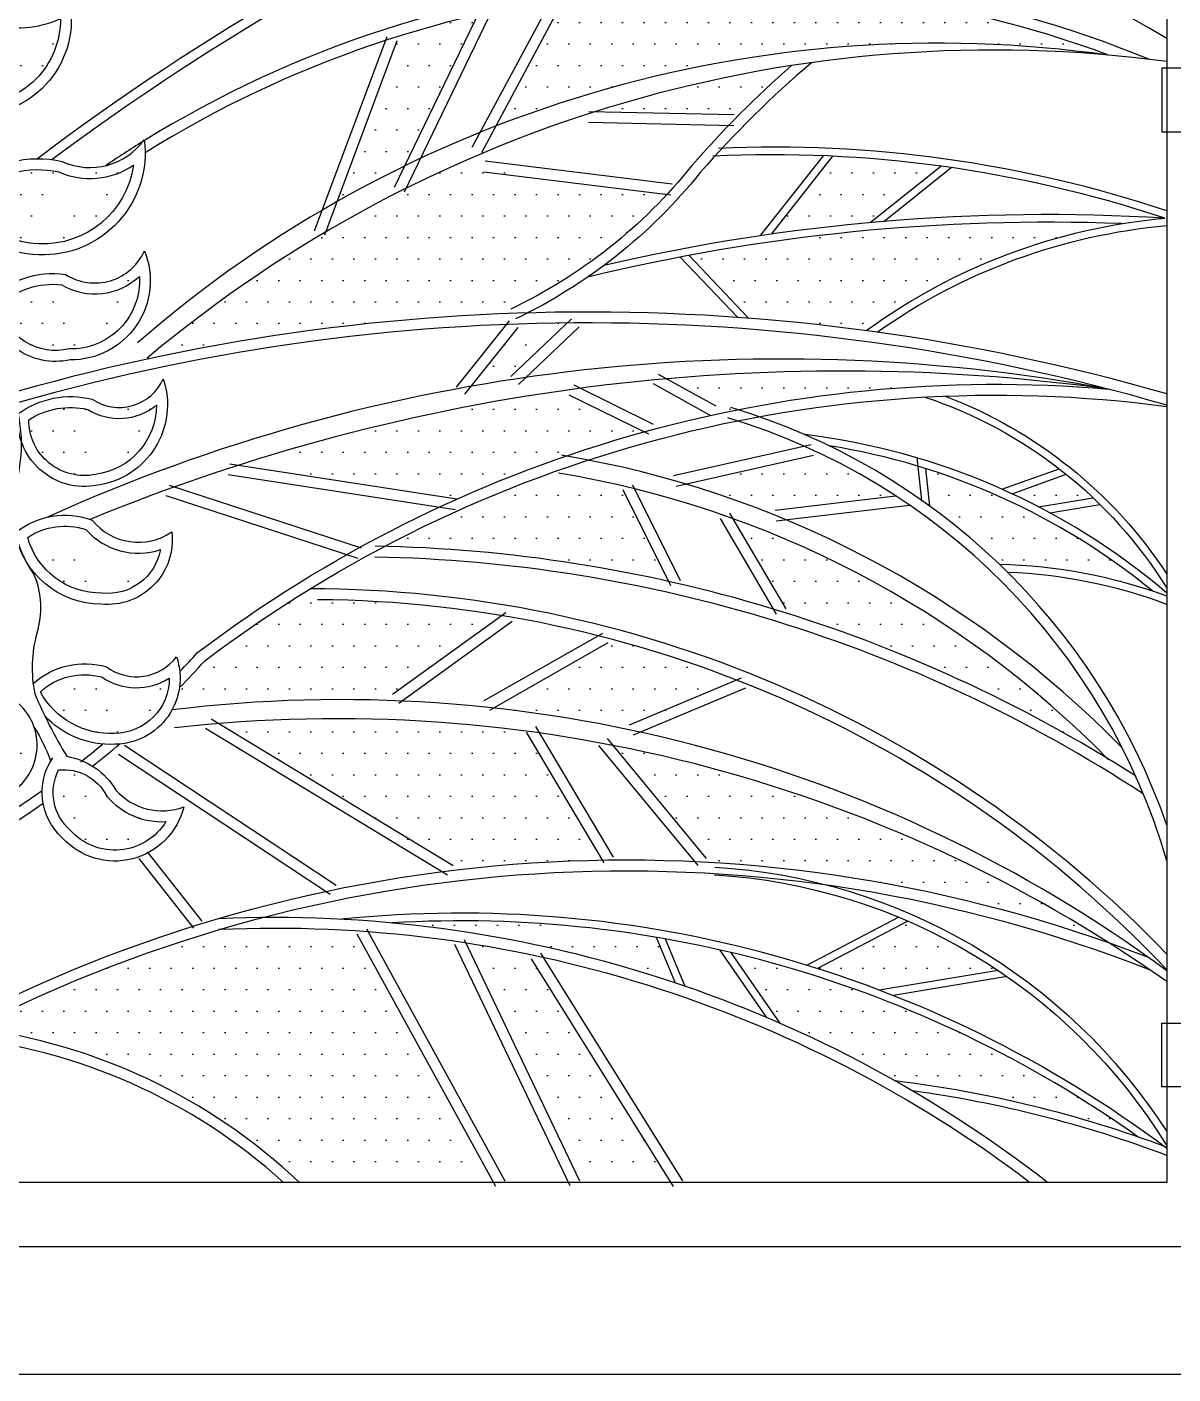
# Model space of a CAD drawing. Extents: x -6708 to 51378, y -17661 to 34250.
# Drawn here: x 30414 to 31314, y -17618 to -16560 of the extents above; entities that cross this region are included whole.
import ezdxf

# ---------------------------------------------------------------- set-up
doc = ezdxf.new("R2010")
doc.units = 0
doc.header["$LTSCALE"] = 5
doc.header["$MEASUREMENT"] = 0
for name, color, linetype in [('0-BCA', 33, 'CONTINUOUS'), ('1', 1, 'CONTINUOUS'), ('LEAF', 2, 'CONTINUOUS'), ('MET', 2, 'CONTINUOUS')]:
    doc.layers.add(name, color=color, linetype=linetype)
pattern_1 = [(0, (0, -13080.158), (8.4375, 16.875), [0, -16.875])]
pattern_2 = [(180, (59217.37, -13080.158), (-8.4375, 16.875), [0, -16.875])]

msp = doc.modelspace()

# ---------------------------------------------------------------- hatches: boundary and pattern name
at = {"layer": 'LEAF'}
h = msp.add_hatch(dxfattribs=at)
h.set_pattern_fill('DOTS', color=2, scale=270, style=0)
h.set_pattern_definition(pattern_1)
edge = h.paths.add_edge_path()
edge.add_arc((30458.9, -17120.6), 52.1, 435.1151, 491.5516, ccw=False)
edge.add_arc((30499.5, -17030.6), 48.1, 235.5625, 302.4143)
edge.add_arc((30482.1, -17071.4), 43.2, 270.2682, 360.1982, ccw=False)
edge.add_arc((30478.9, -17053), 61.6, 207.6486, 273.133, ccw=False)
edge = h.paths.add_edge_path()
edge.add_arc((30443.4, -17005), 53.1, 431.9789, 483.4165, ccw=False)
edge.add_arc((30501, -16918.1), 55, 221.42, 288.4408)
edge.add_arc((30477, -16962.6), 42.2, 263.7253, 349.548, ccw=False)
edge.add_arc((30471.8, -16944.6), 59.9, 195.5363, 270.5156, ccw=False)
edge = h.paths.add_edge_path()
edge.add_arc((30448, -16919.9), 61.2, 437.426, 482.7486, ccw=False)
edge.add_arc((30486, -16820.8), 46.5, 237.9256, 309.0668)
edge.add_arc((30460, -16856.5), 55.3, 277.7065, 359.5784, ccw=False)
edge.add_arc((30458.6, -16868.5), 43.7, 179.931, 281.6582, ccw=False)
edge = h.paths.add_edge_path()
edge.add_arc((30433.5, -16821.3), 59.2, 442.7355, 493.8052, ccw=False)
edge.add_arc((30466.8, -16718.3), 51.2, 239.6463, 312.9975)
edge.add_arc((30448.3, -16759.2), 53.5, 268.1437, 363.6227, ccw=False)
edge.add_arc((30435.9, -16769.7), 44.3, 191.5359, 283.9449, ccw=False)
edge = h.paths.add_edge_path()
edge.add_arc((30422.1, -16748.7), 76.7, 437.6054, 491.2856, ccw=False)
edge.add_arc((30463.1, -16618), 60.9, 246.2475, 303.898)
edge.add_arc((30426.2, -16658.7), 71.6, 267.4018, 352.0913, ccw=False)
edge.add_arc((30422.4, -16677.6), 52.7, 194.8205, 270.5657, ccw=False)
edge = h.paths.add_edge_path()
edge.add_arc((30370.8, -16601.3), 45.4, 433.0577, 523.8271, ccw=False)
edge.add_arc((30405.8, -16478.6), 82.2, 254.6195, 294.4263)
edge.add_arc((30373.2, -16554.1), 66.6, 269.9496, 360.5992, ccw=False)
edge.add_arc((30376.6, -16566.8), 54, 203.833, 266.3218, ccw=False)
edge = h.paths.add_edge_path()
edge.add_arc((30290.1, -16687), 40.7, 414.5066, 517.6015)
edge.add_arc((30184.6, -16638.2), 75.6, 298.7529, 333.8366, ccw=False)
edge.add_arc((30262.5, -16643.9), 73.5, 235.5697, 276.1997)
edge.add_arc((30265.1, -16666.9), 50.3, 275.9943, 375.0056)
edge = h.paths.add_edge_path()
edge.add_arc((30328.7, -16785.5), 44.3, 425.9868, 511.5726)
edge.add_arc((30244.8, -16739.6), 51.3, 276.7487, 331.0794, ccw=False)
edge.add_arc((30293.1, -16748.2), 59.8, 225.0754, 279.4395)
edge.add_arc((30297.9, -16757.2), 50.3, 275.7386, 373.9658)
edge = h.paths.add_edge_path()
edge.add_arc((30347.7, -16882), 42.5, 423.6275, 509.3773)
edge.add_arc((30264, -16847.6), 48.8, 286.5299, 344.9013, ccw=False)
edge.add_arc((30315.8, -16847.4), 60.4, 231.1532, 283.6189)
edge.add_arc((30324.6, -16861.1), 45.3, 276.8291, 382.2533)
edge = h.paths.add_edge_path()
edge.add_arc((30364.1, -16977), 49.4, 433.8645, 506.2377)
edge.add_arc((30278.8, -16923.6), 51.2, 273.1097, 329.5246, ccw=False)
edge.add_arc((30321.1, -16950.5), 46.3, 211.515, 296.9073)
edge.add_arc((30320.7, -16938.1), 57.7, 291.6434, 368.5381)
edge = h.paths.add_edge_path()
edge.add_arc((30372.8, -17057.9), 38.2, 414.1995, 505.4013)
edge.add_arc((30296.1, -17009), 52.8, 265.6524, 328.9847, ccw=False)
edge.add_arc((30331, -17040), 44.5, 209.1727, 287.0363)
edge.add_arc((30342.1, -17029.6), 53, 272.0389, 362.8121)
edge = h.paths.add_edge_path()
edge.add_arc((30408.5, -17142.4), 44.9, 458.635, 513.9482)
edge.add_arc((30332.6, -17100.1), 42.1, 266.2272, 327.5952, ccw=False)
edge.add_arc((30367.7, -17119.1), 44.4, 211.3183, 303.733)
edge.add_arc((30377.6, -17123.8), 35.4, 294.6098, 406.9385)
edge = h.paths.add_edge_path()
edge.add_arc((30444.8, -17178.7), 34.7, 385.2536, 452.8945, ccw=False)
edge.add_arc((30519.6, -17127.1), 56.9, 220.3642, 273.1283)
edge.add_arc((30482.6, -17159.1), 47.2, 221.7183, 328.332, ccw=False)
edge.add_arc((30473.2, -17161.2), 39.1, 152.8716, 228.627, ccw=False)
at = {"layer": 'MET'}
h = msp.add_hatch(dxfattribs=at)
h.set_pattern_fill('DOTS', color=1, scale=270, style=0)
h.set_pattern_definition(pattern_1)
h.paths.add_polyline_path([(30835.4, -16537.5, -0.126764), (31262.8, -16582.1, 0.128566), (30781.8, -16637.8)])
h = msp.add_hatch(dxfattribs=at)
h.set_pattern_fill('DOTS', color=1, scale=270, style=0)
h.set_pattern_definition(pattern_1)
h.paths.add_polyline_path([(30705.5, -16567.3, -0.018697), (30767.7, -16550.4), (30710.3, -16669, 0.015653), (30657.2, -16696.9)])
h = msp.add_hatch(dxfattribs=at)
h.set_pattern_fill('DOTS', color=1, scale=270, style=0)
h.set_pattern_definition(pattern_1)
h.paths.add_polyline_path([(31013.9, -16590.3, 0.016988), (30972.9, -16628.9), (30860.1, -16626.4, -0.038319)])
h.paths.add_polyline_path([(30751, -16667.9), (30916.3, -16691.3, -0.099249), (30785.9, -16785.2, 0.042902), (30507.2, -16820.8, -0.070051)])
h = msp.add_hatch(dxfattribs=at)
h.set_pattern_fill('DOTS', color=1, scale=270, style=0)
h.set_pattern_definition(pattern_2)
h.paths.add_polyline_path([(30933.6, -16739.3, -0.055843), (31273.1, -16714.4, 0.117068), (31072.7, -16798.4, 0.014151), (30980.3, -16788.6)])
h.paths.add_polyline_path([(31046.5, -16661.5, -0.021879), (31131.2, -16669.2), (31075.7, -16713.6, 0.012708), (30998.2, -16722.6)])
h = msp.add_hatch(dxfattribs=at)
h.set_pattern_fill('DOTS', color=1, scale=270, style=0)
h.set_pattern_definition(pattern_1)
h.paths.add_polyline_path([(30800.2, -16793.2, -0.005793), (30838, -16792.4), (30791.3, -16837.3, 0.005258), (30762.2, -16842.1)])
h = msp.add_hatch(dxfattribs=at)
h.set_pattern_fill('DOTS', color=1, scale=270, style=0)
h.set_pattern_definition(pattern_1)
h.paths.add_polyline_path([(31262.8, -16844.3, 0.074308), (30956.7, -16863.5), (30915, -16836.2, -0.056213)])
h = msp.add_hatch(dxfattribs=at)
h.set_pattern_fill('DOTS', color=1, scale=270, style=0)
h.set_pattern_definition(pattern_1)
h.paths.add_polyline_path([(30834.6, -16845.5), (30898.3, -16877.8, 0.037783), (30750.9, -16930.7), (30579.1, -16904.2, -0.042285)])
h = msp.add_hatch(dxfattribs=at)
h.set_pattern_fill('DOTS', color=1, scale=270, style=0)
h.set_pattern_definition(pattern_1)
h.paths.add_polyline_path([(30930.9, -16918.8), (31037.2, -16895.3, -0.03266), (31095.7, -16928.1), (30993.5, -16940.3, 0.02074)])
h = msp.add_hatch(dxfattribs=at)
h.set_pattern_fill('DOTS', color=1, scale=270, style=0)
h.set_pattern_definition(pattern_1)
h.paths.add_polyline_path([(30826.1, -16909.7, -0.017152), (30878.8, -16919.9), (30917.4, -16995.3, 0.049014), (30694.3, -16967.8, -0.035048)])
h = msp.add_hatch(dxfattribs=at)
h.set_pattern_fill('DOTS', color=1, scale=270, style=0)
h.set_pattern_definition(pattern_2)
h.paths.add_polyline_path([(31122.4, -16936.1), (31119.3, -16906.7, -0.095767), (31297.6, -17003, 0.075551), (31177.4, -16982, 0.03436)])
h.paths.add_polyline_path([(31187.1, -16926.5), (31229.7, -16911.2, -0.019697), (31250.8, -16929.6), (31207.9, -16936.8, 0.010775)], flags=17)
h = msp.add_hatch(dxfattribs=at)
h.set_pattern_fill('DOTS', color=1, scale=270, style=0)
h.set_pattern_definition(pattern_1)
h.paths.add_polyline_path([(30967.9, -16946, -0.112745), (31261.3, -17133.8, 0.059816), (31011.8, -17020.8)])
h = msp.add_hatch(dxfattribs=at)
h.set_pattern_fill('DOTS', color=1, scale=270, style=0)
h.set_pattern_definition(pattern_1)
h.paths.add_polyline_path([(30622.4, -17009.5, -0.044374), (30786.4, -17022.1), (30694.3, -17088.6, 0.038241), (30527.5, -17096.2, 0.09), (30533.3, -17078.7, 0.009677), (30553.1, -17057.7, -0.020529)])
h.paths.add_polyline_path([(30873.4, -17040.9, -0.027617), (30970.8, -17072.8), (30882.8, -17110.9, 0.02382), (30779.9, -17094.7)])
h = msp.add_hatch(dxfattribs=at)
h.set_pattern_fill('DOTS', color=1, scale=270, style=0)
h.set_pattern_definition(pattern_1)
h.paths.add_polyline_path([(30564.1, -17107, -0.053381), (30805, -17112.8), (30865.6, -17214.1, 0.025212), (30751.3, -17221.7)])
h = msp.add_hatch(dxfattribs=at)
h.set_pattern_fill('DOTS', color=1, scale=270, style=0)
h.set_pattern_definition(pattern_1)
h.paths.add_polyline_path([(30873.6, -17124, -0.093311), (31262.8, -17278.8, 0.0704), (30950.6, -17215.8)])
h = msp.add_hatch(dxfattribs=at)
h.set_pattern_fill('DOTS', color=1, scale=270, style=0)
h.set_pattern_definition(pattern_1)
h.paths.add_polyline_path([(30371.1, -17345.9, -0.046261), (30564.5, -17268.7, -0.027133), (30670.8, -17269.7), (30779.8, -17467.1), (30627.5, -17467.1, 0.158879)])
h.paths.add_polyline_path([(30758.5, -17279.3, -0.012717), (30807.6, -17288.2), (30919.3, -17467.1), (30848.4, -17467.1)])
h = msp.add_hatch(dxfattribs=at)
h.set_pattern_fill('DOTS', color=1, scale=270, style=0)
h.set_pattern_definition(pattern_2)
h.paths.add_polyline_path([(31004.4, -17341.9), (30966.1, -17286.5, -0.096556), (31286.3, -17431.6, 0.053072), (31095.5, -17387.5, 0.025768)])
h.paths.add_polyline_path([(31105.2, -17262, -0.045178), (31176.2, -17300.7), (31082.9, -17316.2, 0.013941), (31034.3, -17299.2)])
h.paths.add_polyline_path([(30699.7, -17263.4, -0.056845), (30907.6, -17274.7), (30922.7, -17310.5, 0.057801)])

# ---------------------------------------------------------------- linework, layer by layer
at = {"layer": '0-BCA', "color": 3}
for p, q in [((31308.7, -15892.6), (31308.7, -16592.3)), ((31308.7, -16642.3), (31308.7, -17342)), ((31358.7, -17517.6), (29622.2, -17517.6))]:
    msp.add_line(p, q, dxfattribs=at)
at = {"layer": '0-BCA', "color": 5}
msp.add_line((26053.9, -17617.6), (33226.5, -17617.6), dxfattribs=at)
at = {"layer": '0-BCA', "color": 3}
msp.add_lwpolyline([(31308.7, -15544.2), (31308.7, -17467.1), (29672.7, -17467.1), (29672.2, -15067.6, -0.153284), (31308.7, -15544.2, -3.305213)], format="xyb", dxfattribs=at)
at = {"layer": '0-BCA', "color": 1}
for points in [[(31362.7, -16642.3), (31362.7, -16592.3), (31304.7, -16592.3), (31304.7, -16642.3)], [(31362.7, -17342), (31362.7, -17392), (31304.7, -17392), (31304.7, -17342)]]:
    msp.add_lwpolyline(points, close=True, dxfattribs=at)
at = {"layer": '1'}
for p, q in [((30763.2, -16654.4), (30826.6, -16536.3)), ((30770.8, -16658.4), (30834.1, -16540.3)), ((30702.2, -16685.7), (30769.2, -16547.3)), ((30709.9, -16689.4), (30776.9, -16551.1)), ((30639.4, -16720.1), (30696.3, -16567.5)), ((30647.5, -16723.1), (30704.3, -16570.5)), ((30854.7, -16626.3), (30968.9, -16628.7)), ((30854.6, -16634.8), (30968.7, -16637.3)), ((30773.4, -16665.2), (30920.3, -16683.2)), ((30989.6, -16723.8), (31039.1, -16661.1)), ((30998.2, -16722.6), (31046.5, -16661.5)), ((30772.3, -16673.7), (30919.3, -16691.7)), ((31075.7, -16713.6), (31131.2, -16669.2)), ((31086.5, -16712.6), (31139.4, -16670.4)), ((30926.6, -16740.6), (30971.5, -16787.9)), ((30933.6, -16739.3), (30980.3, -16788.6)), ((30750.8, -16842.8), (30792.6, -16790.6)), ((30793.6, -16834.5), (30841.3, -16789.2)), ((30799.5, -16840.7), (30847.2, -16795.4)), ((30757.5, -16848.2), (30799.3, -16796)), ((30909.3, -16832.5), (30954.4, -16857.4)), ((30842.9, -16841), (30905.4, -16871.9)), ((30905.2, -16840), (30950.3, -16864.9)), ((30839.1, -16848.7), (30901.6, -16879.5)), ((30921.4, -16912.1), (31029.4, -16887.9)), ((30923.3, -16920.5), (31031.3, -16896.2)), ((31112.4, -16898.3), (31115.9, -16931.4)), ((30749.9, -16939.2), (30571.6, -16911.7)), ((30751.2, -16930.8), (30572.9, -16903.2)), ((31119.3, -16906.7), (31122.4, -16936.1)), ((31179.2, -16922.9), (31224.2, -16906.8)), ((31187.1, -16926.5), (31229.7, -16911.2)), ((30525.2, -16919.7), (30676, -16968.9)), ((30889.2, -16919.4), (30926.6, -16994.6)), ((30522.6, -16927.8), (30673.3, -16977)), ((30881.5, -16923.2), (30919, -16998.4)), ((31001, -16939.3), (31095.7, -16928.1)), ((31207.9, -16936.8), (31250.8, -16929.6)), ((30965.2, -16941.6), (31009.4, -17016.7)), ((31002, -16947.8), (31106.6, -16935.4)), ((31216.7, -16941.4), (31256.2, -16934.8)), ((30957.9, -16945.9), (31002, -17021)), ((30700.6, -17083.9), (30789.7, -17019.7)), ((30705.7, -17090.9), (30794.7, -17026.6)), ((30772.7, -17088.9), (30865.7, -17035.8)), ((30777, -17096.4), (30869.9, -17043.2)), ((30886.6, -17107.8), (30974.8, -17071)), ((30889.9, -17115.7), (30978.1, -17078.9)), ((30743.9, -17226), (30553.8, -17110.7)), ((30748.3, -17218.7), (30558.2, -17103.4)), ((30874.2, -17211.8), (30813.1, -17109.3)), ((30866.8, -17216.2), (30805.8, -17113.7)), ((30869.1, -17118.7), (30946.9, -17212.7)), ((30651.6, -17241), (30485.4, -17131.3)), ((30656.3, -17233.9), (30490.2, -17124.2)), ((30862.5, -17124.2), (30940.3, -17218.2)), ((30551.2, -17262.1), (30508.3, -17207.5)), ((30544.5, -17267.4), (30501.6, -17212.8)), ((31098.1, -17258.9), (31026.2, -17296.7)), ((30680.1, -17268), (30788.9, -17466)), ((31105.2, -17262), (31034.3, -17299.2)), ((30672.6, -17272.1), (30781.4, -17470.1)), ((30840.1, -17469.9), (30749.5, -17280.3)), ((30847.8, -17466.2), (30757.2, -17276.7)), ((30907.6, -17274.7), (30922.7, -17310.5)), ((30914.6, -17275.9), (30930.3, -17313)), ((30921.3, -17470.3), (30809.8, -17291.7)), ((30928.6, -17465.8), (30817.1, -17287.1)), ((30957.5, -17284.5), (30994, -17337.5)), ((30966.1, -17286.5), (31004.4, -17341.9)), ((31176.2, -17300.7), (31082.9, -17316.2)), ((31183.4, -17305.6), (31093.9, -17320.4))]:
    msp.add_line(p, q, dxfattribs=at)
for points in [[(30061.4, -16788.2, -0.006045), (30106.4, -16754, 0.130076), (30491.2, -16168.3)], [(29992.3, -16855.4, -0.016374), (30111.8, -16760.6, 0.119753), (30480.3, -16224.2, 0.119753)], [(30319.1, -16585.8, -0.414967), (30386.4, -16549.6, 0.218355), (30447, -16539.6, -0.473511), (30372.9, -16629.3, -0.226882), (30325.6, -16603.1, -0.226882)], [(30295.9, -16562.7, -0.186863), (30325.3, -16599.8, 0.1907), (30352.7, -16656.5, -0.252134), (30365.1, -16690.8, 0.139232), (30374.7, -16727.3, -0.045981), (30384.1, -16783.6, 0.111), (30402.9, -16850.5, -0.144561), (30405.3, -16916.9, 0.22353), (30419.3, -16990.3, -0.165363), (30421.3, -17035.9, 0.118044), (30419.7, -17083.6, 0.036084), (30444.8, -17132.6, -0.597142)], [(31013.9, -16590.3, 0.03345), (30935.7, -16668.8, -0.112657), (30793.5, -16781.5)], [(31029.6, -16588, 0.037485), (30942.3, -16674.3, -0.112551), (30797.2, -16789.2)], [(30365.5, -16684.9, -0.242831), (30441.3, -16665.6, 0.358992), (30505.7, -16648.5, -0.464995), (30422.8, -16738.8, -0.308457), (30365.6, -16700.3, -0.308457)], [(31262.8, -16844.3, 0.153131), (30429.1, -16945, 0.095937)], [(31262.8, -16844.3, 0.132116), (30463.1, -16946.6, 0.091364)], [(30533.6, -17066.1, 0.006895), (30547.4, -17051.2, -0.18564), (31262.8, -16844.3)], [(30533.3, -17078.7, 0.009677), (30553.1, -17057.7, -0.197365), (31308.7, -16857.9)], [(30418.3, -17075.5, -0.260156), (30476, -17062.4, 0.410248), (30531, -17054.5, -0.512348), (30482.5, -17123.1, -0.222218), (30427.5, -17100.8, -0.452913)], [(30424.1, -17081.9, -0.253116), (30472.3, -17070.3, 0.30026), (30525.3, -17071.2, -0.413856), (30482.3, -17114.6, -0.289384), (30424.1, -17081.9, -0.223008)], [(30419.3, -17110, -0.053935), (30432, -17135.9)], [(30455.8, -17136.9, 0.007482), (30472.9, -17123)], [(30465, -17140.4, 0.009191), (30486.1, -17123)], [(30444.8, -17132.6, -0.221181), (30483.4, -17159.1, 0.311183), (30536.7, -17172.3, -0.601436), (30441.3, -17196.6, -0.373222), (30433.8, -17133.8, -1.078008)], [(30438.4, -17143.3, -0.313802), (30476.2, -17163.9, 0.234383), (30522.7, -17183.9, -0.501929), (30447.4, -17190.5, -0.343134), (30438.4, -17143.3, -0.343134)], [(29985.9, -17294.5, 0.160124), (30425.6, -17159.4, 0.160124)], [(29985.7, -17303.1, 0.158331), (30426.3, -17169.4, 0.158331)], [(30030.9, -17325.6, 0.286034), (30366, -17338.9, -0.213763), (31294.1, -17290.4, -0.16057)], [(30026.1, -17332.7, 0.285875), (30370.1, -17346.4, -0.214668), (31294.8, -17299.9, -0.160848)]]:
    msp.add_lwpolyline(points, format="xyb", dxfattribs=at)
for points in [[(30327.2, -16588.6, -0.418152), (30384, -16557.8, 0.175458), (30439.8, -16553.4, -0.417538), (30373.1, -16620.7, -0.279623)], [(30371.5, -16691, -0.238603), (30438.6, -16673.8, 0.256991), (30497.1, -16668.6, -0.38732), (30423, -16730.2, -0.343085)], [(30383.4, -16775.6, -0.251803), (30443.9, -16754.3, 0.458485), (30505.8, -16735.7, -0.537347), (30447.5, -16821.3, -0.446147)], [(30392.5, -16778.5, -0.226597), (30441, -16762.5, 0.33145), (30501.8, -16755.8, -0.442508), (30446.6, -16812.7, -0.426582)], [(30406.5, -16863.8, -0.223258), (30464.7, -16852.2, 0.465813), (30520.6, -16836.3, -0.46848), (30468.9, -16919.7, -0.501171)], [(30414.9, -16868.4, -0.200376), (30461.3, -16860.2, 0.320781), (30515.3, -16856.9, -0.373248), (30467.4, -16911.3, -0.475515)], [(30404.5, -16957.1, -0.265182), (30464.8, -16947.2, 0.39236), (30527.3, -16956.4, -0.481), (30471.9, -17013.1, -0.361947)], [(30414.1, -16960.7, -0.228285), (30459.8, -16954.5, 0.301065), (30518.4, -16970.3, -0.393018), (30472.3, -17004.5, -0.339354)], [(30404.5, -17089.1, 0.263581), (30360.7, -17118.5, -0.398737), (30315.7, -17129.1, 0.531899), (30396.5, -17163.5, 0.558843)]]:
    msp.add_lwpolyline(points, format="xyb", close=True, dxfattribs=at)
at = {"layer": '1', "color": 1}
for points in [[(31308.7, -16704.3, 0.09152), (30956.6, -16655.3, 0.09152)], [(31072.7, -16798.4, -0.135501), (31307, -16710.1, 0.092811), (30952.1, -16661.5)], [(31307, -16710.1, 0.072329), (30866.8, -16747.2, 0.072329)], [(31273.1, -16714.4, 0.069215), (30854, -16756.4)], [(31081.3, -16799.6, -0.1327), (31308.7, -16715.9)], [(31118.6, -16850.5, -0.1758), (31308.7, -17000.7)], [(31134.5, -16849.8, -0.158489), (31308.7, -16989.6)], [(31308.7, -17004.4, 0.146765), (31024.4, -16880, 0.146765)], [(31297.6, -17003, 0.132807), (31043.4, -16888.8, 0.132807)], [(31308.7, -17006.9, 0.082817), (31177.4, -16982, 0.082817)], [(31308.7, -17013.3, 0.080136), (31183.7, -16988.2, 0.080136)], [(30953.5, -17225.6, -0.244583), (31308.7, -17438.5, -0.244583)], [(30953.8, -17219.6, -0.238998), (31308.7, -17427.2, -0.238998)], [(31308.7, -17440.5, 0.18837), (30660.5, -17260.5)], [(31286.3, -17431.6, 0.170944), (30699.7, -17263.4)], [(31308.7, -17439.6, 0.059529), (31095.5, -17387.5)], [(31308.7, -17446, 0.056219), (31109, -17395.3)]]:
    msp.add_lwpolyline(points, format="xyb", dxfattribs=at)
at = {"layer": '1'}
for centre, radius, start, end in [((31588.1, -18206.2), 1934, 98.3079, 127.0917), ((31586.1, -18204), 1923.5, 98.2922, 126.8173), ((30837.1, -17352.9), 914.8, 58.9701, 90.8668), ((30962.6, -17389.1), 869.6, 67.5555, 121.6916), ((30962.6, -17389.1), 861.1, 69.5972, 121.9992), ((31128.8, -17529.8), 957.1, 81.9498, 131.0458), ((31172.3, -17611.4), 1033.3, 82.4127, 130.0048), ((30962.6, -17389.1), 869.6, 121.7756, 124.0903), ((30854, -18423.9), 1640.1, 73.9068, 106.8698), ((30854, -18423.9), 1631.6, 73.82, 106.9466), ((30815.8, -17358.5), 522, 19.2203, 73.2384), ((30815.8, -17358.5), 513.5, 16.2607, 73.2384), ((30702.3, -17684), 798.6, 44.3481, 80.5549), ((30702.3, -17684), 784.4, 44.3918, 80.5549), ((30665.8, -18116.4), 1149, 57.4471, 88.9482), ((30665.8, -18116.4), 1140.4, 56.8065, 88.9482), ((30634.6, -17936.8), 935.7, 43.9113, 89.9245), ((30634.6, -17936.8), 927.2, 43.3592, 89.5547), ((30660.4, -18181.5), 1093.4, 53.64, 96.9851), ((30657.1, -18235.1), 1132, 54.854, 96.4739), ((30608.3, -18248.1), 988.9, 52.1591, 92.5623), ((30608.3, -18248.1), 980.4, 52.8077, 92.5623), ((30313.4, -17799.8), 449, 47.8139, 84.3657), ((30313.4, -17799.8), 457.5, 46.6445, 82.7657)]:
    msp.add_arc(centre, radius, start, end, dxfattribs=at)

doc.saveas('drawing.dxf')
